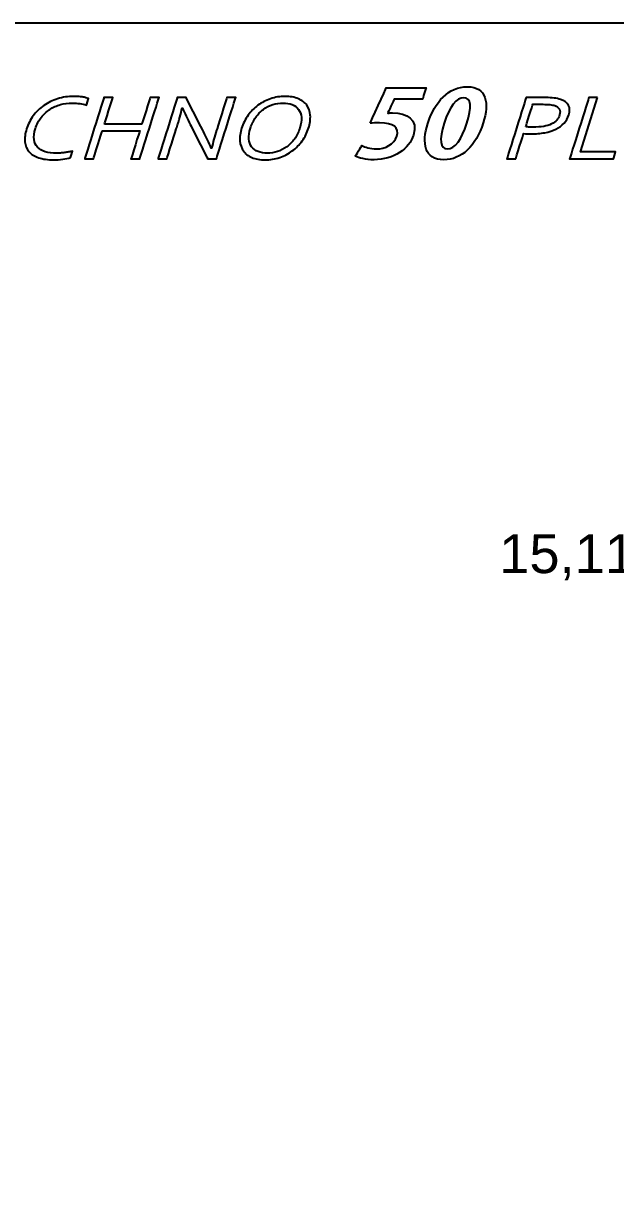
# Model space of a CAD drawing. Header units: inches. Extents: x 19 to 24202, y 17 to 31220.
# Drawn here: x 4215 to 8483, y 22820 to 31220 of the extents above; entities that cross this region are included whole.
import ezdxf

# ---------------------------------------------------------------- set-up
doc = ezdxf.new("R2010")
doc.units = ezdxf.units.IN
doc.header["$MEASUREMENT"] = 0
doc.layers.add('AM_5', color=3, linetype='Continuous', lineweight=25)
doc.layers.add('Layer 1', color=7, linetype='Continuous')
doc.styles.add('Razítko-měřítko', font='isocpeur.ttf')

msp = doc.modelspace()

# ---------------------------------------------------------------- linework, layer by layer
msp.add_lwpolyline([(24182.836, 14419.653), (24182.836, 31219.653), (422.836, 31219.653), (422.836, 14419.653)], close=True)
at = {"layer": 'Layer 1', "color": 253}
for points, knots in [([(6713.625, 30499.413), (6734.071, 30501.431), (6755.09, 30502.773), (6782.036, 30502.773), (6782.036, 30502.773), (6883.467, 30502.773), (6925.733, 30468.39), (6906.42, 30407.03), (6906.42, 30407.03), (6887.95, 30348.374), (6821.286, 30315.333), (6760.269, 30315.333), (6760.269, 30315.333), (6714.311, 30315.333), (6674.75, 30328.146), (6654.387, 30338.931), (6654.387, 30338.931), (6654.387, 30338.931), (6607.618, 30263.406), (6607.618, 30263.406), (6607.618, 30263.406), (6632.703, 30249.928), (6682.55, 30237.115), (6741.986, 30237.115), (6741.986, 30237.115), (6883.031, 30237.115), (6996.255, 30317.351), (7027.039, 30415.132), (7027.039, 30415.132), (7061.64, 30525.029), (6979.085, 30574.928), (6874.492, 30574.928), (6874.492, 30574.928), (6861.804, 30574.928), (6852.08, 30574.252), (6840.567, 30572.91), (6840.567, 30572.91), (6840.567, 30572.91), (6887.835, 30672.698), (6887.835, 30672.698), (6887.835, 30672.698), (6887.835, 30672.698), (7091.488, 30672.698), (7091.488, 30672.698), (7091.488, 30672.698), (7091.488, 30672.698), (7117.384, 30754.962), (7117.384, 30754.962), (7117.384, 30754.962), (7117.384, 30754.962), (6830.531, 30754.962), (6830.531, 30754.962), (6830.531, 30754.962), (6830.531, 30754.962), (6713.625, 30499.413), (6713.625, 30499.413)], [0, 0, 0, 0, 0.06666667, 0.06666667, 0.06666667, 0.06666668, 0.13333333, 0.13333333, 0.13333333, 0.13333334, 0.2, 0.2, 0.2, 0.20000001, 0.26666667, 0.26666667, 0.26666667, 0.26666668, 0.33333333, 0.33333333, 0.33333333, 0.33333334, 0.4, 0.4, 0.4, 0.40000001, 0.46666667, 0.46666667, 0.46666667, 0.46666668, 0.53333333, 0.53333333, 0.53333333, 0.53333334, 0.6, 0.6, 0.6, 0.60000001, 0.66666667, 0.66666667, 0.66666667, 0.66666668, 0.73333333, 0.73333333, 0.73333333, 0.73333334, 0.8, 0.8, 0.8, 0.80000001, 0.86666667, 0.86666667, 0.86666667, 0.86666668, 1, 1, 1, 1]), ([(6713.625, 30499.413), (6734.071, 30501.431), (6755.09, 30502.773), (6782.036, 30502.773), (6782.036, 30502.773), (6883.467, 30502.773), (6925.733, 30468.39), (6906.42, 30407.03), (6906.42, 30407.03), (6887.95, 30348.374), (6821.286, 30315.333), (6760.269, 30315.333), (6760.269, 30315.333), (6714.311, 30315.333), (6674.75, 30328.146), (6654.387, 30338.931), (6654.387, 30338.931), (6654.387, 30338.931), (6607.618, 30263.406), (6607.618, 30263.406), (6607.618, 30263.406), (6632.703, 30249.928), (6682.55, 30237.115), (6741.986, 30237.115), (6741.986, 30237.115), (6883.031, 30237.115), (6996.255, 30317.351), (7027.039, 30415.132), (7027.039, 30415.132), (7061.64, 30525.029), (6979.085, 30574.928), (6874.492, 30574.928), (6874.492, 30574.928), (6861.804, 30574.928), (6852.08, 30574.252), (6840.567, 30572.91), (6840.567, 30572.91), (6840.567, 30572.91), (6887.835, 30672.698), (6887.835, 30672.698), (6887.835, 30672.698), (6887.835, 30672.698), (7091.488, 30672.698), (7091.488, 30672.698), (7091.488, 30672.698), (7091.488, 30672.698), (7117.384, 30754.962), (7117.384, 30754.962), (7117.384, 30754.962), (7117.384, 30754.962), (6830.531, 30754.962), (6830.531, 30754.962), (6830.531, 30754.962), (6830.531, 30754.962), (6713.625, 30499.413), (6713.625, 30499.413)], [0, 0, 0, 0, 0.06666667, 0.06666667, 0.06666667, 0.06666668, 0.13333333, 0.13333333, 0.13333333, 0.13333334, 0.2, 0.2, 0.2, 0.20000001, 0.26666667, 0.26666667, 0.26666667, 0.26666668, 0.33333333, 0.33333333, 0.33333333, 0.33333334, 0.4, 0.4, 0.4, 0.40000001, 0.46666667, 0.46666667, 0.46666667, 0.46666668, 0.53333333, 0.53333333, 0.53333333, 0.53333334, 0.6, 0.6, 0.6, 0.60000001, 0.66666667, 0.66666667, 0.66666667, 0.66666668, 0.73333333, 0.73333333, 0.73333333, 0.73333334, 0.8, 0.8, 0.8, 0.80000001, 0.86666667, 0.86666667, 0.86666667, 0.86666668, 1, 1, 1, 1]), ([(7245.159, 30237.115), (7371.165, 30237.115), (7475.217, 30333.533), (7528.392, 30502.44), (7528.392, 30502.44), (7573.081, 30644.379), (7555.765, 30763.053), (7414.71, 30763.053), (7414.71, 30763.053), (7280.009, 30763.053), (7178.245, 30653.812), (7129.323, 30498.394), (7129.323, 30498.394), (7084.416, 30355.789), (7105.695, 30237.115), (7245.159, 30237.115)], [0, 0, 0, 0, 0.2, 0.2, 0.2, 0.20000001, 0.4, 0.4, 0.4, 0.40000001, 0.6, 0.6, 0.6, 0.60000001, 1, 1, 1, 1]), ([(7245.159, 30237.115), (7371.165, 30237.115), (7475.217, 30333.533), (7528.392, 30502.44), (7528.392, 30502.44), (7573.081, 30644.379), (7555.765, 30763.053), (7414.71, 30763.053), (7414.71, 30763.053), (7280.009, 30763.053), (7178.245, 30653.812), (7129.323, 30498.394), (7129.323, 30498.394), (7084.416, 30355.789), (7105.695, 30237.115), (7245.159, 30237.115)], [0, 0, 0, 0, 0.2, 0.2, 0.2, 0.20000001, 0.4, 0.4, 0.4, 0.40000001, 0.6, 0.6, 0.6, 0.60000001, 1, 1, 1, 1]), ([(7270.805, 30316.009), (7218.503, 30316.009), (7209.164, 30379.491), (7247.239, 30500.412), (7247.239, 30500.412), (7285.521, 30622.019), (7337.573, 30684.159), (7388.294, 30684.159), (7388.294, 30684.159), (7443.757, 30684.159), (7446.846, 30615.945), (7410.477, 30500.412), (7410.477, 30500.412), (7372.829, 30380.853), (7325.478, 30316.009), (7271.595, 30316.009), (7271.595, 30316.009), (7271.595, 30316.009), (7270.805, 30316.009), (7270.805, 30316.009)], [0, 0, 0, 0, 0.16666667, 0.16666667, 0.16666667, 0.16666668, 0.33333333, 0.33333333, 0.33333333, 0.33333334, 0.5, 0.5, 0.5, 0.50000001, 0.66666667, 0.66666667, 0.66666667, 0.66666668, 1, 1, 1, 1]), ([(7270.805, 30316.009), (7218.503, 30316.009), (7209.164, 30379.491), (7247.239, 30500.412), (7247.239, 30500.412), (7285.521, 30622.019), (7337.573, 30684.159), (7388.294, 30684.159), (7388.294, 30684.159), (7443.757, 30684.159), (7446.846, 30615.945), (7410.477, 30500.412), (7410.477, 30500.412), (7372.829, 30380.853), (7325.478, 30316.009), (7271.595, 30316.009), (7271.595, 30316.009), (7271.595, 30316.009), (7270.805, 30316.009), (7270.805, 30316.009)], [0, 0, 0, 0, 0.16666667, 0.16666667, 0.16666667, 0.16666668, 0.33333333, 0.33333333, 0.33333333, 0.33333334, 0.5, 0.5, 0.5, 0.50000001, 0.66666667, 0.66666667, 0.66666667, 0.66666668, 1, 1, 1, 1])]:
    msp.add_open_spline(points, degree=3, knots=knots, dxfattribs=at)
at = {"layer": 'Layer 1', "color": 7}
for points, knots in [([(4567.335, 30645.731), (4538.278, 30645.731), (4509.959, 30641.789), (4482.295, 30634.041), (4482.295, 30634.041), (4454.631, 30626.293), (4429.026, 30614.593), (4405.563, 30599.201), (4405.563, 30599.201), (4382.174, 30583.695), (4361.478, 30564.476), (4343.548, 30541.554), (4343.548, 30541.554), (4325.639, 30518.633), (4311.807, 30491.873), (4302.219, 30461.433), (4302.219, 30461.433), (4292.661, 30431.075), (4289.437, 30404.898), (4292.297, 30382.528), (4292.297, 30382.528), (4295.199, 30360.282), (4303.529, 30341.853), (4317.163, 30327.252), (4317.163, 30327.252), (4330.923, 30312.629), (4349.445, 30301.845), (4373.001, 30294.877), (4373.001, 30294.877), (4396.515, 30287.794), (4424.086, 30284.31), (4455.66, 30284.31), (4455.66, 30284.31), (4464.365, 30284.31), (4473.59, 30284.653), (4483.48, 30285.433), (4483.48, 30285.433), (4493.329, 30286.109), (4503.459, 30287.233), (4513.661, 30288.585), (4513.661, 30288.585), (4523.853, 30289.926), (4533.858, 30291.507), (4543.8, 30293.306), (4543.8, 30293.306), (4553.607, 30295.105), (4562.531, 30297.009), (4570.466, 30299.151), (4570.466, 30299.151), (4570.466, 30299.151), (4555.677, 30252.174), (4555.677, 30252.174), (4555.677, 30252.174), (4538.902, 30247.109), (4520.005, 30243.293), (4499.049, 30240.485), (4499.049, 30240.485), (4477.989, 30237.791), (4456.96, 30236.439), (4435.827, 30236.439), (4435.827, 30236.439), (4392.771, 30236.439), (4356.059, 30241.493), (4326.003, 30251.727), (4326.003, 30251.727), (4295.947, 30261.95), (4272.703, 30276.666), (4256.136, 30295.771), (4256.136, 30295.771), (4239.569, 30314.876), (4229.855, 30338.151), (4226.902, 30365.669), (4226.902, 30365.669), (4223.979, 30393.323), (4228.004, 30424.565), (4238.976, 30459.394), (4238.976, 30459.394), (4249.761, 30493.673), (4265.756, 30525.153), (4287.087, 30553.909), (4287.087, 30553.909), (4308.427, 30582.676), (4333.918, 30607.407), (4363.537, 30628.082), (4363.537, 30628.082), (4393.125, 30648.653), (4426.218, 30664.836), (4462.711, 30676.297), (4462.711, 30676.297), (4499.371, 30687.872), (4538.153, 30693.602), (4579.098, 30693.602), (4579.098, 30693.602), (4589.924, 30693.602), (4600.657, 30693.259), (4610.974, 30692.479), (4610.974, 30692.479), (4621.291, 30691.689), (4631.108, 30690.576), (4640.323, 30689.213), (4640.323, 30689.213), (4649.495, 30687.757), (4657.951, 30686.073), (4665.678, 30684.159), (4665.678, 30684.159), (4673.218, 30682.141), (4679.707, 30680.113), (4684.991, 30677.981), (4684.991, 30677.981), (4684.991, 30677.981), (4670.16, 30630.89), (4670.16, 30630.89), (4670.16, 30630.89), (4655.756, 30635.05), (4639.709, 30638.649), (4622.112, 30641.457), (4622.112, 30641.457), (4604.38, 30644.275), (4586.211, 30645.731), (4567.335, 30645.731)], [0, 0, 0, 0, 0.03225806, 0.03225806, 0.03225806, 0.03225807, 0.06451613, 0.06451613, 0.06451613, 0.06451614, 0.09677419, 0.09677419, 0.09677419, 0.0967742, 0.12903226, 0.12903226, 0.12903226, 0.12903227, 0.16129032, 0.16129032, 0.16129032, 0.16129033, 0.19354839, 0.19354839, 0.19354839, 0.1935484, 0.22580645, 0.22580645, 0.22580645, 0.22580646, 0.25806452, 0.25806452, 0.25806452, 0.25806453, 0.29032258, 0.29032258, 0.29032258, 0.29032259, 0.32258065, 0.32258065, 0.32258065, 0.32258066, 0.35483871, 0.35483871, 0.35483871, 0.35483872, 0.38709677, 0.38709677, 0.38709677, 0.38709678, 0.41935484, 0.41935484, 0.41935484, 0.41935485, 0.4516129, 0.4516129, 0.4516129, 0.45161291, 0.48387097, 0.48387097, 0.48387097, 0.48387098, 0.51612903, 0.51612903, 0.51612903, 0.51612904, 0.5483871, 0.5483871, 0.5483871, 0.54838711, 0.58064516, 0.58064516, 0.58064516, 0.58064517, 0.61290323, 0.61290323, 0.61290323, 0.61290324, 0.64516129, 0.64516129, 0.64516129, 0.6451613, 0.67741935, 0.67741935, 0.67741935, 0.67741936, 0.70967742, 0.70967742, 0.70967742, 0.70967743, 0.74193548, 0.74193548, 0.74193548, 0.74193549, 0.77419355, 0.77419355, 0.77419355, 0.77419356, 0.80645161, 0.80645161, 0.80645161, 0.80645162, 0.83870968, 0.83870968, 0.83870968, 0.83870969, 0.87096774, 0.87096774, 0.87096774, 0.87096775, 0.90322581, 0.90322581, 0.90322581, 0.90322582, 0.93548387, 0.93548387, 0.93548387, 0.93548388, 1, 1, 1, 1]), ([(4567.335, 30645.731), (4538.278, 30645.731), (4509.959, 30641.789), (4482.295, 30634.041), (4482.295, 30634.041), (4454.631, 30626.293), (4429.026, 30614.593), (4405.563, 30599.201), (4405.563, 30599.201), (4382.174, 30583.695), (4361.478, 30564.476), (4343.548, 30541.554), (4343.548, 30541.554), (4325.639, 30518.633), (4311.807, 30491.873), (4302.219, 30461.433), (4302.219, 30461.433), (4292.661, 30431.075), (4289.437, 30404.898), (4292.297, 30382.528), (4292.297, 30382.528), (4295.199, 30360.282), (4303.529, 30341.853), (4317.163, 30327.252), (4317.163, 30327.252), (4330.923, 30312.629), (4349.445, 30301.845), (4373.001, 30294.877), (4373.001, 30294.877), (4396.515, 30287.794), (4424.086, 30284.31), (4455.66, 30284.31), (4455.66, 30284.31), (4464.365, 30284.31), (4473.59, 30284.653), (4483.48, 30285.433), (4483.48, 30285.433), (4493.329, 30286.109), (4503.459, 30287.233), (4513.661, 30288.585), (4513.661, 30288.585), (4523.853, 30289.926), (4533.858, 30291.507), (4543.8, 30293.306), (4543.8, 30293.306), (4553.607, 30295.105), (4562.531, 30297.009), (4570.466, 30299.151), (4570.466, 30299.151), (4570.466, 30299.151), (4555.677, 30252.174), (4555.677, 30252.174), (4555.677, 30252.174), (4538.902, 30247.109), (4520.005, 30243.293), (4499.049, 30240.485), (4499.049, 30240.485), (4477.989, 30237.791), (4456.96, 30236.439), (4435.827, 30236.439), (4435.827, 30236.439), (4392.771, 30236.439), (4356.059, 30241.493), (4326.003, 30251.727), (4326.003, 30251.727), (4295.947, 30261.95), (4272.703, 30276.666), (4256.136, 30295.771), (4256.136, 30295.771), (4239.569, 30314.876), (4229.855, 30338.151), (4226.902, 30365.669), (4226.902, 30365.669), (4223.979, 30393.323), (4228.004, 30424.565), (4238.976, 30459.394), (4238.976, 30459.394), (4249.761, 30493.673), (4265.756, 30525.153), (4287.087, 30553.909), (4287.087, 30553.909), (4308.427, 30582.676), (4333.918, 30607.407), (4363.537, 30628.082), (4363.537, 30628.082), (4393.125, 30648.653), (4426.218, 30664.836), (4462.711, 30676.297), (4462.711, 30676.297), (4499.371, 30687.872), (4538.153, 30693.602), (4579.098, 30693.602), (4579.098, 30693.602), (4589.924, 30693.602), (4600.657, 30693.259), (4610.974, 30692.479), (4610.974, 30692.479), (4621.291, 30691.689), (4631.108, 30690.576), (4640.323, 30689.213), (4640.323, 30689.213), (4649.495, 30687.757), (4657.951, 30686.073), (4665.678, 30684.159), (4665.678, 30684.159), (4673.218, 30682.141), (4679.707, 30680.113), (4684.991, 30677.981), (4684.991, 30677.981), (4684.991, 30677.981), (4670.16, 30630.89), (4670.16, 30630.89), (4670.16, 30630.89), (4655.756, 30635.05), (4639.709, 30638.649), (4622.112, 30641.457), (4622.112, 30641.457), (4604.38, 30644.275), (4586.211, 30645.731), (4567.335, 30645.731)], [0, 0, 0, 0, 0.03225806, 0.03225806, 0.03225806, 0.03225807, 0.06451613, 0.06451613, 0.06451613, 0.06451614, 0.09677419, 0.09677419, 0.09677419, 0.0967742, 0.12903226, 0.12903226, 0.12903226, 0.12903227, 0.16129032, 0.16129032, 0.16129032, 0.16129033, 0.19354839, 0.19354839, 0.19354839, 0.1935484, 0.22580645, 0.22580645, 0.22580645, 0.22580646, 0.25806452, 0.25806452, 0.25806452, 0.25806453, 0.29032258, 0.29032258, 0.29032258, 0.29032259, 0.32258065, 0.32258065, 0.32258065, 0.32258066, 0.35483871, 0.35483871, 0.35483871, 0.35483872, 0.38709677, 0.38709677, 0.38709677, 0.38709678, 0.41935484, 0.41935484, 0.41935484, 0.41935485, 0.4516129, 0.4516129, 0.4516129, 0.45161291, 0.48387097, 0.48387097, 0.48387097, 0.48387098, 0.51612903, 0.51612903, 0.51612903, 0.51612904, 0.5483871, 0.5483871, 0.5483871, 0.54838711, 0.58064516, 0.58064516, 0.58064516, 0.58064517, 0.61290323, 0.61290323, 0.61290323, 0.61290324, 0.64516129, 0.64516129, 0.64516129, 0.6451613, 0.67741935, 0.67741935, 0.67741935, 0.67741936, 0.70967742, 0.70967742, 0.70967742, 0.70967743, 0.74193548, 0.74193548, 0.74193548, 0.74193549, 0.77419355, 0.77419355, 0.77419355, 0.77419356, 0.80645161, 0.80645161, 0.80645161, 0.80645162, 0.83870968, 0.83870968, 0.83870968, 0.83870969, 0.87096774, 0.87096774, 0.87096774, 0.87096775, 0.90322581, 0.90322581, 0.90322581, 0.90322582, 0.93548387, 0.93548387, 0.93548387, 0.93548388, 1, 1, 1, 1]), ([(4799.297, 30494.016), (4799.297, 30494.016), (5069.51, 30494.016), (5069.51, 30494.016), (5069.51, 30494.016), (5069.51, 30494.016), (5129.58, 30684.835), (5129.58, 30684.835), (5129.58, 30684.835), (5129.58, 30684.835), (5192.979, 30684.835), (5192.979, 30684.835), (5192.979, 30684.835), (5192.979, 30684.835), (5054.357, 30244.53), (5054.357, 30244.53), (5054.357, 30244.53), (5054.357, 30244.53), (4990.959, 30244.53), (4990.959, 30244.53), (4990.959, 30244.53), (4990.959, 30244.53), (5054.222, 30445.469), (5054.222, 30445.469), (5054.222, 30445.469), (5054.222, 30445.469), (4784.009, 30445.469), (4784.009, 30445.469), (4784.009, 30445.469), (4784.009, 30445.469), (4720.746, 30244.53), (4720.746, 30244.53), (4720.746, 30244.53), (4720.746, 30244.53), (4657.347, 30244.53), (4657.347, 30244.53), (4657.347, 30244.53), (4657.347, 30244.53), (4795.969, 30684.835), (4795.969, 30684.835), (4795.969, 30684.835), (4795.969, 30684.835), (4859.367, 30684.835), (4859.367, 30684.835), (4859.367, 30684.835), (4859.367, 30684.835), (4799.297, 30494.016), (4799.297, 30494.016)], [0, 0, 0, 0, 0.07692308, 0.07692308, 0.07692308, 0.07692309, 0.15384615, 0.15384615, 0.15384615, 0.15384616, 0.23076923, 0.23076923, 0.23076923, 0.23076924, 0.30769231, 0.30769231, 0.30769231, 0.30769232, 0.38461538, 0.38461538, 0.38461538, 0.38461539, 0.46153846, 0.46153846, 0.46153846, 0.46153847, 0.53846154, 0.53846154, 0.53846154, 0.53846155, 0.61538462, 0.61538462, 0.61538462, 0.61538463, 0.69230769, 0.69230769, 0.69230769, 0.6923077, 0.76923077, 0.76923077, 0.76923077, 0.76923078, 0.84615385, 0.84615385, 0.84615385, 0.84615386, 1, 1, 1, 1]), ([(4799.297, 30494.016), (4799.297, 30494.016), (5069.51, 30494.016), (5069.51, 30494.016), (5069.51, 30494.016), (5069.51, 30494.016), (5129.58, 30684.835), (5129.58, 30684.835), (5129.58, 30684.835), (5129.58, 30684.835), (5192.979, 30684.835), (5192.979, 30684.835), (5192.979, 30684.835), (5192.979, 30684.835), (5054.357, 30244.53), (5054.357, 30244.53), (5054.357, 30244.53), (5054.357, 30244.53), (4990.959, 30244.53), (4990.959, 30244.53), (4990.959, 30244.53), (4990.959, 30244.53), (5054.222, 30445.469), (5054.222, 30445.469), (5054.222, 30445.469), (5054.222, 30445.469), (4784.009, 30445.469), (4784.009, 30445.469), (4784.009, 30445.469), (4784.009, 30445.469), (4720.746, 30244.53), (4720.746, 30244.53), (4720.746, 30244.53), (4720.746, 30244.53), (4657.347, 30244.53), (4657.347, 30244.53), (4657.347, 30244.53), (4657.347, 30244.53), (4795.969, 30684.835), (4795.969, 30684.835), (4795.969, 30684.835), (4795.969, 30684.835), (4859.367, 30684.835), (4859.367, 30684.835), (4859.367, 30684.835), (4859.367, 30684.835), (4799.297, 30494.016), (4799.297, 30494.016)], [0, 0, 0, 0, 0.07692308, 0.07692308, 0.07692308, 0.07692309, 0.15384615, 0.15384615, 0.15384615, 0.15384616, 0.23076923, 0.23076923, 0.23076923, 0.23076924, 0.30769231, 0.30769231, 0.30769231, 0.30769232, 0.38461538, 0.38461538, 0.38461538, 0.38461539, 0.46153846, 0.46153846, 0.46153846, 0.46153847, 0.53846154, 0.53846154, 0.53846154, 0.53846155, 0.61538462, 0.61538462, 0.61538462, 0.61538463, 0.69230769, 0.69230769, 0.69230769, 0.6923077, 0.76923077, 0.76923077, 0.76923077, 0.76923078, 0.84615385, 0.84615385, 0.84615385, 0.84615386, 1, 1, 1, 1]), ([(5513.361, 30439.395), (5532.819, 30400.509), (5551.56, 30360.615), (5569.677, 30319.597), (5569.677, 30319.597), (5569.677, 30319.597), (5571.923, 30319.597), (5571.923, 30319.597), (5571.923, 30319.597), (5582.063, 30362.31), (5594.117, 30406.011), (5608.126, 30450.523), (5608.126, 30450.523), (5608.126, 30450.523), (5681.893, 30684.835), (5681.893, 30684.835), (5681.893, 30684.835), (5681.893, 30684.835), (5745.687, 30684.835), (5745.687, 30684.835), (5745.687, 30684.835), (5745.687, 30684.835), (5607.055, 30244.53), (5607.055, 30244.53), (5607.055, 30244.53), (5607.055, 30244.53), (5543.677, 30244.53), (5543.677, 30244.53), (5543.677, 30244.53), (5543.677, 30244.53), (5418.087, 30489.97), (5418.087, 30489.97), (5418.087, 30489.97), (5396.559, 30532.787), (5377.828, 30572.681), (5362.031, 30609.768), (5362.031, 30609.768), (5362.031, 30609.768), (5359.659, 30609.768), (5359.659, 30609.768), (5359.659, 30609.768), (5350.32, 30569.655), (5337.289, 30522.793), (5320.451, 30469.295), (5320.451, 30469.295), (5320.451, 30469.295), (5249.679, 30244.53), (5249.679, 30244.53), (5249.679, 30244.53), (5249.679, 30244.53), (5186.291, 30244.53), (5186.291, 30244.53), (5186.291, 30244.53), (5186.291, 30244.53), (5324.913, 30684.835), (5324.913, 30684.835), (5324.913, 30684.835), (5324.913, 30684.835), (5387.521, 30684.835), (5387.521, 30684.835), (5387.521, 30684.835), (5387.521, 30684.835), (5513.361, 30439.395), (5513.361, 30439.395)], [0, 0, 0, 0, 0.05882353, 0.05882353, 0.05882353, 0.05882354, 0.11764706, 0.11764706, 0.11764706, 0.11764707, 0.17647059, 0.17647059, 0.17647059, 0.1764706, 0.23529412, 0.23529412, 0.23529412, 0.23529413, 0.29411765, 0.29411765, 0.29411765, 0.29411766, 0.35294118, 0.35294118, 0.35294118, 0.35294119, 0.41176471, 0.41176471, 0.41176471, 0.41176472, 0.47058824, 0.47058824, 0.47058824, 0.47058825, 0.52941176, 0.52941176, 0.52941176, 0.52941177, 0.58823529, 0.58823529, 0.58823529, 0.5882353, 0.64705882, 0.64705882, 0.64705882, 0.64705883, 0.70588235, 0.70588235, 0.70588235, 0.70588236, 0.76470588, 0.76470588, 0.76470588, 0.76470589, 0.82352941, 0.82352941, 0.82352941, 0.82352942, 0.88235294, 0.88235294, 0.88235294, 0.88235295, 1, 1, 1, 1]), ([(5513.361, 30439.395), (5532.819, 30400.509), (5551.56, 30360.615), (5569.677, 30319.597), (5569.677, 30319.597), (5569.677, 30319.597), (5571.923, 30319.597), (5571.923, 30319.597), (5571.923, 30319.597), (5582.063, 30362.31), (5594.117, 30406.011), (5608.126, 30450.523), (5608.126, 30450.523), (5608.126, 30450.523), (5681.893, 30684.835), (5681.893, 30684.835), (5681.893, 30684.835), (5681.893, 30684.835), (5745.687, 30684.835), (5745.687, 30684.835), (5745.687, 30684.835), (5745.687, 30684.835), (5607.055, 30244.53), (5607.055, 30244.53), (5607.055, 30244.53), (5607.055, 30244.53), (5543.677, 30244.53), (5543.677, 30244.53), (5543.677, 30244.53), (5543.677, 30244.53), (5418.087, 30489.97), (5418.087, 30489.97), (5418.087, 30489.97), (5396.559, 30532.787), (5377.828, 30572.681), (5362.031, 30609.768), (5362.031, 30609.768), (5362.031, 30609.768), (5359.659, 30609.768), (5359.659, 30609.768), (5359.659, 30609.768), (5350.32, 30569.655), (5337.289, 30522.793), (5320.451, 30469.295), (5320.451, 30469.295), (5320.451, 30469.295), (5249.679, 30244.53), (5249.679, 30244.53), (5249.679, 30244.53), (5249.679, 30244.53), (5186.291, 30244.53), (5186.291, 30244.53), (5186.291, 30244.53), (5186.291, 30244.53), (5324.913, 30684.835), (5324.913, 30684.835), (5324.913, 30684.835), (5324.913, 30684.835), (5387.521, 30684.835), (5387.521, 30684.835), (5387.521, 30684.835), (5387.521, 30684.835), (5513.361, 30439.395), (5513.361, 30439.395)], [0, 0, 0, 0, 0.05882353, 0.05882353, 0.05882353, 0.05882354, 0.11764706, 0.11764706, 0.11764706, 0.11764707, 0.17647059, 0.17647059, 0.17647059, 0.1764706, 0.23529412, 0.23529412, 0.23529412, 0.23529413, 0.29411765, 0.29411765, 0.29411765, 0.29411766, 0.35294118, 0.35294118, 0.35294118, 0.35294119, 0.41176471, 0.41176471, 0.41176471, 0.41176472, 0.47058824, 0.47058824, 0.47058824, 0.47058825, 0.52941176, 0.52941176, 0.52941176, 0.52941177, 0.58823529, 0.58823529, 0.58823529, 0.5882353, 0.64705882, 0.64705882, 0.64705882, 0.64705883, 0.70588235, 0.70588235, 0.70588235, 0.70588236, 0.76470588, 0.76470588, 0.76470588, 0.76470589, 0.82352941, 0.82352941, 0.82352941, 0.82352942, 0.88235294, 0.88235294, 0.88235294, 0.88235295, 1, 1, 1, 1]), ([(6270.169, 30464.688), (6259.665, 30431.314), (6244.356, 30400.738), (6224.326, 30372.752), (6224.326, 30372.752), (6204.316, 30344.89), (6180.635, 30320.835), (6153.294, 30300.721), (6153.294, 30300.721), (6125.942, 30280.493), (6095.761, 30264.758), (6062.731, 30253.412), (6062.731, 30253.412), (6029.575, 30242.055), (5994.787, 30236.439), (5958.2, 30236.439), (5958.2, 30236.439), (5920.292, 30236.439), (5888.26, 30242.055), (5861.855, 30253.412), (5861.855, 30253.412), (5835.584, 30264.758), (5815.169, 30280.493), (5800.807, 30300.721), (5800.807, 30300.721), (5786.403, 30320.835), (5778.124, 30344.89), (5775.94, 30372.752), (5775.94, 30372.752), (5773.787, 30400.738), (5777.864, 30431.314), (5788.368, 30464.688), (5788.368, 30464.688), (5798.955, 30498.29), (5814.327, 30529.074), (5834.492, 30557.061), (5834.492, 30557.061), (5854.658, 30585.037), (5878.38, 30609.196), (5905.628, 30629.434), (5905.628, 30629.434), (5932.814, 30649.548), (5963.005, 30665.283), (5996.285, 30676.629), (5996.285, 30676.629), (6029.451, 30687.976), (6064.499, 30693.602), (6101.346, 30693.602), (6101.346, 30693.602), (6138.983, 30693.602), (6170.891, 30687.976), (6197.036, 30676.629), (6197.036, 30676.629), (6223.307, 30665.283), (6243.587, 30649.548), (6257.98, 30629.434), (6257.98, 30629.434), (6272.343, 30609.196), (6280.59, 30585.037), (6282.743, 30557.061), (6282.743, 30557.061), (6284.895, 30529.074), (6280.746, 30498.29), (6270.169, 30464.688)], [0, 0, 0, 0, 0.05882353, 0.05882353, 0.05882353, 0.05882354, 0.11764706, 0.11764706, 0.11764706, 0.11764707, 0.17647059, 0.17647059, 0.17647059, 0.1764706, 0.23529412, 0.23529412, 0.23529412, 0.23529413, 0.29411765, 0.29411765, 0.29411765, 0.29411766, 0.35294118, 0.35294118, 0.35294118, 0.35294119, 0.41176471, 0.41176471, 0.41176471, 0.41176472, 0.47058824, 0.47058824, 0.47058824, 0.47058825, 0.52941176, 0.52941176, 0.52941176, 0.52941177, 0.58823529, 0.58823529, 0.58823529, 0.5882353, 0.64705882, 0.64705882, 0.64705882, 0.64705883, 0.70588235, 0.70588235, 0.70588235, 0.70588236, 0.76470588, 0.76470588, 0.76470588, 0.76470589, 0.82352941, 0.82352941, 0.82352941, 0.82352942, 0.88235294, 0.88235294, 0.88235294, 0.88235295, 1, 1, 1, 1]), ([(6270.169, 30464.688), (6259.665, 30431.314), (6244.356, 30400.738), (6224.326, 30372.752), (6224.326, 30372.752), (6204.316, 30344.89), (6180.635, 30320.835), (6153.294, 30300.721), (6153.294, 30300.721), (6125.942, 30280.493), (6095.761, 30264.758), (6062.731, 30253.412), (6062.731, 30253.412), (6029.575, 30242.055), (5994.787, 30236.439), (5958.2, 30236.439), (5958.2, 30236.439), (5920.292, 30236.439), (5888.26, 30242.055), (5861.855, 30253.412), (5861.855, 30253.412), (5835.584, 30264.758), (5815.169, 30280.493), (5800.807, 30300.721), (5800.807, 30300.721), (5786.403, 30320.835), (5778.124, 30344.89), (5775.94, 30372.752), (5775.94, 30372.752), (5773.787, 30400.738), (5777.864, 30431.314), (5788.368, 30464.688), (5788.368, 30464.688), (5798.955, 30498.29), (5814.327, 30529.074), (5834.492, 30557.061), (5834.492, 30557.061), (5854.658, 30585.037), (5878.38, 30609.196), (5905.628, 30629.434), (5905.628, 30629.434), (5932.814, 30649.548), (5963.005, 30665.283), (5996.285, 30676.629), (5996.285, 30676.629), (6029.451, 30687.976), (6064.499, 30693.602), (6101.346, 30693.602), (6101.346, 30693.602), (6138.983, 30693.602), (6170.891, 30687.976), (6197.036, 30676.629), (6197.036, 30676.629), (6223.307, 30665.283), (6243.587, 30649.548), (6257.98, 30629.434), (6257.98, 30629.434), (6272.343, 30609.196), (6280.59, 30585.037), (6282.743, 30557.061), (6282.743, 30557.061), (6284.895, 30529.074), (6280.746, 30498.29), (6270.169, 30464.688)], [0, 0, 0, 0, 0.05882353, 0.05882353, 0.05882353, 0.05882354, 0.11764706, 0.11764706, 0.11764706, 0.11764707, 0.17647059, 0.17647059, 0.17647059, 0.1764706, 0.23529412, 0.23529412, 0.23529412, 0.23529413, 0.29411765, 0.29411765, 0.29411765, 0.29411766, 0.35294118, 0.35294118, 0.35294118, 0.35294119, 0.41176471, 0.41176471, 0.41176471, 0.41176472, 0.47058824, 0.47058824, 0.47058824, 0.47058825, 0.52941176, 0.52941176, 0.52941176, 0.52941177, 0.58823529, 0.58823529, 0.58823529, 0.5882353, 0.64705882, 0.64705882, 0.64705882, 0.64705883, 0.70588235, 0.70588235, 0.70588235, 0.70588236, 0.76470588, 0.76470588, 0.76470588, 0.76470589, 0.82352941, 0.82352941, 0.82352941, 0.82352942, 0.88235294, 0.88235294, 0.88235294, 0.88235295, 1, 1, 1, 1]), ([(7762.704, 30244.53), (7762.704, 30244.53), (7699.306, 30244.53), (7699.306, 30244.53), (7699.306, 30244.53), (7699.306, 30244.53), (7837.927, 30684.835), (7837.927, 30684.835), (7837.927, 30684.835), (7837.927, 30684.835), (7981.354, 30684.835), (7981.354, 30684.835), (7981.354, 30684.835), (8002.747, 30684.835), (8022.08, 30683.712), (8039.635, 30681.58), (8039.635, 30681.58), (8057.159, 30679.333), (8072.728, 30675.953), (8086.467, 30671.357), (8086.467, 30671.357), (8114.391, 30661.913), (8133.454, 30647.749), (8143.521, 30628.977), (8143.521, 30628.977), (8153.599, 30610.215), (8154.223, 30587.065), (8145.591, 30559.65), (8145.591, 30559.65), (8138.55, 30537.28), (8127.183, 30517.499), (8111.406, 30500.537), (8111.406, 30500.537), (8095.587, 30483.449), (8075.942, 30469.295), (8052.531, 30457.834), (8052.531, 30457.834), (8029.111, 30446.373), (8002.383, 30437.825), (7972.004, 30431.98), (7972.004, 30431.98), (7941.771, 30426.135), (7908.637, 30423.213), (7872.58, 30423.213), (7872.58, 30423.213), (7855.399, 30423.213), (7837.657, 30423.889), (7819.592, 30425.23), (7819.592, 30425.23), (7819.592, 30425.23), (7762.704, 30244.53), (7762.704, 30244.53)], [0, 0, 0, 0, 0.07142857, 0.07142857, 0.07142857, 0.07142858, 0.14285714, 0.14285714, 0.14285714, 0.14285715, 0.21428571, 0.21428571, 0.21428571, 0.21428572, 0.28571429, 0.28571429, 0.28571429, 0.2857143, 0.35714286, 0.35714286, 0.35714286, 0.35714287, 0.42857143, 0.42857143, 0.42857143, 0.42857144, 0.5, 0.5, 0.5, 0.50000001, 0.57142857, 0.57142857, 0.57142857, 0.57142858, 0.64285714, 0.64285714, 0.64285714, 0.64285715, 0.71428571, 0.71428571, 0.71428571, 0.71428572, 0.78571429, 0.78571429, 0.78571429, 0.7857143, 0.85714286, 0.85714286, 0.85714286, 0.85714287, 1, 1, 1, 1]), ([(7762.704, 30244.53), (7762.704, 30244.53), (7699.306, 30244.53), (7699.306, 30244.53), (7699.306, 30244.53), (7699.306, 30244.53), (7837.927, 30684.835), (7837.927, 30684.835), (7837.927, 30684.835), (7837.927, 30684.835), (7981.354, 30684.835), (7981.354, 30684.835), (7981.354, 30684.835), (8002.747, 30684.835), (8022.08, 30683.712), (8039.635, 30681.58), (8039.635, 30681.58), (8057.159, 30679.333), (8072.728, 30675.953), (8086.467, 30671.357), (8086.467, 30671.357), (8114.391, 30661.913), (8133.454, 30647.749), (8143.521, 30628.977), (8143.521, 30628.977), (8153.599, 30610.215), (8154.223, 30587.065), (8145.591, 30559.65), (8145.591, 30559.65), (8138.55, 30537.28), (8127.183, 30517.499), (8111.406, 30500.537), (8111.406, 30500.537), (8095.587, 30483.449), (8075.942, 30469.295), (8052.531, 30457.834), (8052.531, 30457.834), (8029.111, 30446.373), (8002.383, 30437.825), (7972.004, 30431.98), (7972.004, 30431.98), (7941.771, 30426.135), (7908.637, 30423.213), (7872.58, 30423.213), (7872.58, 30423.213), (7855.399, 30423.213), (7837.657, 30423.889), (7819.592, 30425.23), (7819.592, 30425.23), (7819.592, 30425.23), (7762.704, 30244.53), (7762.704, 30244.53)], [0, 0, 0, 0, 0.07142857, 0.07142857, 0.07142857, 0.07142858, 0.14285714, 0.14285714, 0.14285714, 0.14285715, 0.21428571, 0.21428571, 0.21428571, 0.21428572, 0.28571429, 0.28571429, 0.28571429, 0.2857143, 0.35714286, 0.35714286, 0.35714286, 0.35714287, 0.42857143, 0.42857143, 0.42857143, 0.42857144, 0.5, 0.5, 0.5, 0.50000001, 0.57142857, 0.57142857, 0.57142857, 0.57142858, 0.64285714, 0.64285714, 0.64285714, 0.64285715, 0.71428571, 0.71428571, 0.71428571, 0.71428572, 0.78571429, 0.78571429, 0.78571429, 0.7857143, 0.85714286, 0.85714286, 0.85714286, 0.85714287, 1, 1, 1, 1]), ([(8353.268, 30684.835), (8353.268, 30684.835), (8229.924, 30293.077), (8229.924, 30293.077), (8229.924, 30293.077), (8229.924, 30293.077), (8482.571, 30293.077), (8482.571, 30293.077), (8482.571, 30293.077), (8482.571, 30293.077), (8467.283, 30244.53), (8467.283, 30244.53), (8467.283, 30244.53), (8467.283, 30244.53), (8151.248, 30244.53), (8151.248, 30244.53), (8151.248, 30244.53), (8151.248, 30244.53), (8289.87, 30684.835), (8289.87, 30684.835), (8289.87, 30684.835), (8289.87, 30684.835), (8353.268, 30684.835), (8353.268, 30684.835)], [0, 0, 0, 0, 0.14285714, 0.14285714, 0.14285714, 0.14285715, 0.28571429, 0.28571429, 0.28571429, 0.2857143, 0.42857143, 0.42857143, 0.42857143, 0.42857144, 0.57142857, 0.57142857, 0.57142857, 0.57142858, 0.71428571, 0.71428571, 0.71428571, 0.71428572, 1, 1, 1, 1]), ([(8353.268, 30684.835), (8353.268, 30684.835), (8229.924, 30293.077), (8229.924, 30293.077), (8229.924, 30293.077), (8229.924, 30293.077), (8482.571, 30293.077), (8482.571, 30293.077), (8482.571, 30293.077), (8482.571, 30293.077), (8467.283, 30244.53), (8467.283, 30244.53), (8467.283, 30244.53), (8467.283, 30244.53), (8151.248, 30244.53), (8151.248, 30244.53), (8151.248, 30244.53), (8151.248, 30244.53), (8289.87, 30684.835), (8289.87, 30684.835), (8289.87, 30684.835), (8289.87, 30684.835), (8353.268, 30684.835), (8353.268, 30684.835)], [0, 0, 0, 0, 0.14285714, 0.14285714, 0.14285714, 0.14285715, 0.28571429, 0.28571429, 0.28571429, 0.2857143, 0.42857143, 0.42857143, 0.42857143, 0.42857144, 0.57142857, 0.57142857, 0.57142857, 0.57142858, 0.71428571, 0.71428571, 0.71428571, 0.71428572, 1, 1, 1, 1]), ([(6207.561, 30464.688), (6216.9, 30494.349), (6220.499, 30520.432), (6218.491, 30543.01), (6218.491, 30543.01), (6216.495, 30565.599), (6209.891, 30584.475), (6198.679, 30599.649), (6198.679, 30599.649), (6187.354, 30614.822), (6172.076, 30626.293), (6152.722, 30634.041), (6152.722, 30634.041), (6133.492, 30641.789), (6111.361, 30645.731), (6086.276, 30645.731), (6086.276, 30645.731), (6061.316, 30645.731), (6036.554, 30641.789), (6012.467, 30634.041), (6012.467, 30634.041), (5988.235, 30626.293), (5965.73, 30614.822), (5944.836, 30599.649), (5944.836, 30599.649), (5924.088, 30584.475), (5905.597, 30565.599), (5889.373, 30543.01), (5889.373, 30543.01), (5873.149, 30520.432), (5860.315, 30494.349), (5850.976, 30464.688), (5850.976, 30464.688), (5841.637, 30435.017), (5838.08, 30409.058), (5840.212, 30386.469), (5840.212, 30386.469), (5842.386, 30363.995), (5849.156, 30345.223), (5860.357, 30330.049), (5860.357, 30330.049), (5871.703, 30314.876), (5887.002, 30303.529), (5906.387, 30295.885), (5906.387, 30295.885), (5925.617, 30288.127), (5947.915, 30284.31), (5973.27, 30284.31), (5973.27, 30284.31), (5998.23, 30284.31), (6022.805, 30288.127), (6046.652, 30295.885), (6046.652, 30295.885), (6070.583, 30303.529), (6092.922, 30314.876), (6113.795, 30330.049), (6113.795, 30330.049), (6134.553, 30345.223), (6153.023, 30363.995), (6169.206, 30386.469), (6169.206, 30386.469), (6185.44, 30409.058), (6198.222, 30435.017), (6207.561, 30464.688)], [0, 0, 0, 0, 0.05882353, 0.05882353, 0.05882353, 0.05882354, 0.11764706, 0.11764706, 0.11764706, 0.11764707, 0.17647059, 0.17647059, 0.17647059, 0.1764706, 0.23529412, 0.23529412, 0.23529412, 0.23529413, 0.29411765, 0.29411765, 0.29411765, 0.29411766, 0.35294118, 0.35294118, 0.35294118, 0.35294119, 0.41176471, 0.41176471, 0.41176471, 0.41176472, 0.47058824, 0.47058824, 0.47058824, 0.47058825, 0.52941176, 0.52941176, 0.52941176, 0.52941177, 0.58823529, 0.58823529, 0.58823529, 0.5882353, 0.64705882, 0.64705882, 0.64705882, 0.64705883, 0.70588235, 0.70588235, 0.70588235, 0.70588236, 0.76470588, 0.76470588, 0.76470588, 0.76470589, 0.82352941, 0.82352941, 0.82352941, 0.82352942, 0.88235294, 0.88235294, 0.88235294, 0.88235295, 1, 1, 1, 1]), ([(6207.561, 30464.688), (6216.9, 30494.349), (6220.499, 30520.432), (6218.491, 30543.01), (6218.491, 30543.01), (6216.495, 30565.599), (6209.891, 30584.475), (6198.679, 30599.649), (6198.679, 30599.649), (6187.354, 30614.822), (6172.076, 30626.293), (6152.722, 30634.041), (6152.722, 30634.041), (6133.492, 30641.789), (6111.361, 30645.731), (6086.276, 30645.731), (6086.276, 30645.731), (6061.316, 30645.731), (6036.554, 30641.789), (6012.467, 30634.041), (6012.467, 30634.041), (5988.235, 30626.293), (5965.73, 30614.822), (5944.836, 30599.649), (5944.836, 30599.649), (5924.088, 30584.475), (5905.597, 30565.599), (5889.373, 30543.01), (5889.373, 30543.01), (5873.149, 30520.432), (5860.315, 30494.349), (5850.976, 30464.688), (5850.976, 30464.688), (5841.637, 30435.017), (5838.08, 30409.058), (5840.212, 30386.469), (5840.212, 30386.469), (5842.386, 30363.995), (5849.156, 30345.223), (5860.357, 30330.049), (5860.357, 30330.049), (5871.703, 30314.876), (5887.002, 30303.529), (5906.387, 30295.885), (5906.387, 30295.885), (5925.617, 30288.127), (5947.915, 30284.31), (5973.27, 30284.31), (5973.27, 30284.31), (5998.23, 30284.31), (6022.805, 30288.127), (6046.652, 30295.885), (6046.652, 30295.885), (6070.583, 30303.529), (6092.922, 30314.876), (6113.795, 30330.049), (6113.795, 30330.049), (6134.553, 30345.223), (6153.023, 30363.995), (6169.206, 30386.469), (6169.206, 30386.469), (6185.44, 30409.058), (6198.222, 30435.017), (6207.561, 30464.688)], [0, 0, 0, 0, 0.05882353, 0.05882353, 0.05882353, 0.05882354, 0.11764706, 0.11764706, 0.11764706, 0.11764707, 0.17647059, 0.17647059, 0.17647059, 0.1764706, 0.23529412, 0.23529412, 0.23529412, 0.23529413, 0.29411765, 0.29411765, 0.29411765, 0.29411766, 0.35294118, 0.35294118, 0.35294118, 0.35294119, 0.41176471, 0.41176471, 0.41176471, 0.41176472, 0.47058824, 0.47058824, 0.47058824, 0.47058825, 0.52941176, 0.52941176, 0.52941176, 0.52941177, 0.58823529, 0.58823529, 0.58823529, 0.5882353, 0.64705882, 0.64705882, 0.64705882, 0.64705883, 0.70588235, 0.70588235, 0.70588235, 0.70588236, 0.76470588, 0.76470588, 0.76470588, 0.76470589, 0.82352941, 0.82352941, 0.82352941, 0.82352942, 0.88235294, 0.88235294, 0.88235294, 0.88235295, 1, 1, 1, 1]), ([(7835.057, 30474.349), (7843.263, 30473.559), (7852.019, 30472.893), (7861.13, 30472.436), (7861.13, 30472.436), (7870.24, 30471.989), (7878.883, 30471.77), (7887.203, 30471.77), (7887.203, 30471.77), (7916.78, 30471.77), (7942.645, 30473.788), (7964.755, 30477.719), (7964.755, 30477.719), (7986.855, 30481.65), (8005.7, 30487.391), (8021.144, 30494.91), (8021.144, 30494.91), (8036.765, 30502.554), (8049.162, 30511.769), (8058.501, 30522.553), (8058.501, 30522.553), (8067.882, 30533.453), (8074.683, 30545.818), (8079.031, 30559.65), (8079.031, 30559.65), (8084.407, 30576.727), (8083.95, 30590.777), (8077.772, 30601.791), (8077.772, 30601.791), (8071.563, 30612.69), (8060.446, 30621), (8044.544, 30626.73), (8044.544, 30626.73), (8034.56, 30630.214), (8022.517, 30632.689), (8008.591, 30634.156), (8008.591, 30634.156), (7994.655, 30635.612), (7978.088, 30636.288), (7959.077, 30636.288), (7959.077, 30636.288), (7959.077, 30636.288), (7886.038, 30636.288), (7886.038, 30636.288), (7886.038, 30636.288), (7886.038, 30636.288), (7835.057, 30474.349), (7835.057, 30474.349)], [0, 0, 0, 0, 0.07692308, 0.07692308, 0.07692308, 0.07692309, 0.15384615, 0.15384615, 0.15384615, 0.15384616, 0.23076923, 0.23076923, 0.23076923, 0.23076924, 0.30769231, 0.30769231, 0.30769231, 0.30769232, 0.38461538, 0.38461538, 0.38461538, 0.38461539, 0.46153846, 0.46153846, 0.46153846, 0.46153847, 0.53846154, 0.53846154, 0.53846154, 0.53846155, 0.61538462, 0.61538462, 0.61538462, 0.61538463, 0.69230769, 0.69230769, 0.69230769, 0.6923077, 0.76923077, 0.76923077, 0.76923077, 0.76923078, 0.84615385, 0.84615385, 0.84615385, 0.84615386, 1, 1, 1, 1]), ([(7835.057, 30474.349), (7843.263, 30473.559), (7852.019, 30472.893), (7861.13, 30472.436), (7861.13, 30472.436), (7870.24, 30471.989), (7878.883, 30471.77), (7887.203, 30471.77), (7887.203, 30471.77), (7916.78, 30471.77), (7942.645, 30473.788), (7964.755, 30477.719), (7964.755, 30477.719), (7986.855, 30481.65), (8005.7, 30487.391), (8021.144, 30494.91), (8021.144, 30494.91), (8036.765, 30502.554), (8049.162, 30511.769), (8058.501, 30522.553), (8058.501, 30522.553), (8067.882, 30533.453), (8074.683, 30545.818), (8079.031, 30559.65), (8079.031, 30559.65), (8084.407, 30576.727), (8083.95, 30590.777), (8077.772, 30601.791), (8077.772, 30601.791), (8071.563, 30612.69), (8060.446, 30621), (8044.544, 30626.73), (8044.544, 30626.73), (8034.56, 30630.214), (8022.517, 30632.689), (8008.591, 30634.156), (8008.591, 30634.156), (7994.655, 30635.612), (7978.088, 30636.288), (7959.077, 30636.288), (7959.077, 30636.288), (7959.077, 30636.288), (7886.038, 30636.288), (7886.038, 30636.288), (7886.038, 30636.288), (7886.038, 30636.288), (7835.057, 30474.349), (7835.057, 30474.349)], [0, 0, 0, 0, 0.07692308, 0.07692308, 0.07692308, 0.07692309, 0.15384615, 0.15384615, 0.15384615, 0.15384616, 0.23076923, 0.23076923, 0.23076923, 0.23076924, 0.30769231, 0.30769231, 0.30769231, 0.30769232, 0.38461538, 0.38461538, 0.38461538, 0.38461539, 0.46153846, 0.46153846, 0.46153846, 0.46153847, 0.53846154, 0.53846154, 0.53846154, 0.53846155, 0.61538462, 0.61538462, 0.61538462, 0.61538463, 0.69230769, 0.69230769, 0.69230769, 0.6923077, 0.76923077, 0.76923077, 0.76923077, 0.76923078, 0.84615385, 0.84615385, 0.84615385, 0.84615386, 1, 1, 1, 1])]:
    msp.add_open_spline(points, degree=3, knots=knots, dxfattribs=at)

# ---------------------------------------------------------------- texts
at = {"layer": 'AM_5', "color": 2, "insert": (10176.985, 27357.844), "char_height": 280, "attachment_point": 5, "style": 'Razítko-měřítko'}
msp.add_mtext('{\\fArial|b0|i0|c238|p34;15,11 [50´] MAX. Lens height}', dxfattribs=at)

doc.saveas('drawing.dxf')
